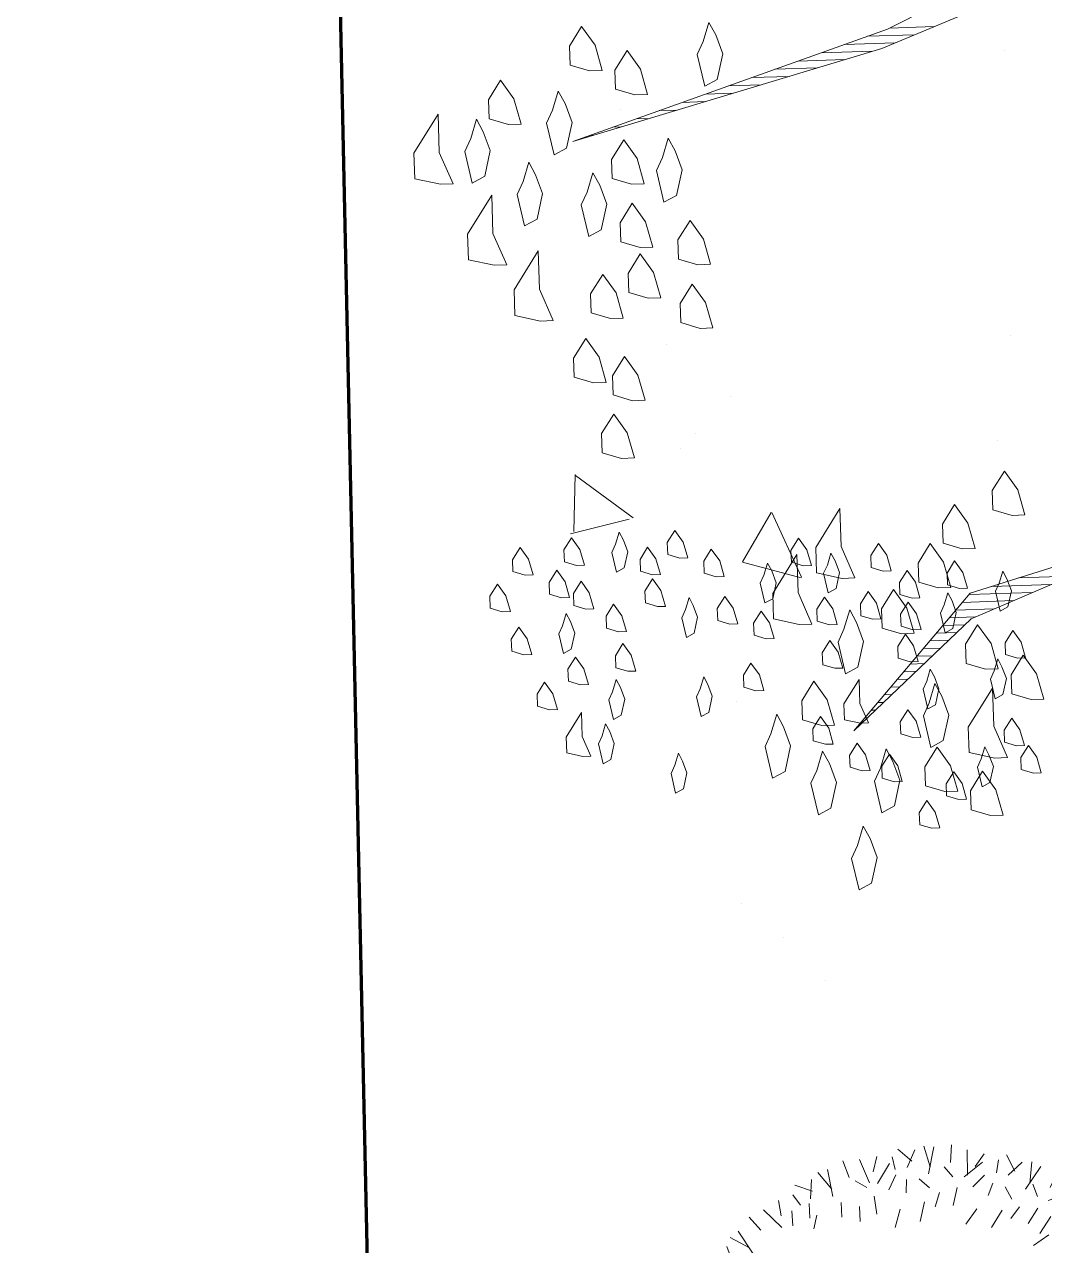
# Model space of a CAD drawing. Header units: millimetres. Extents: x 111 to 1506, y 14 to 566.
# Drawn here: x 221.747 to 222.695, y 182.878 to 184.013 of the extents above; entities that cross this region are included whole.
import ezdxf

# ---------------------------------------------------------------- set-up
doc = ezdxf.new("R2010")
doc.units = ezdxf.units.MM
for name, color, linetype, lineweight in [('ARB-CERCO', 97, 'Continuous', 5), ('ARBOLES', 78, 'Continuous', 5), ('G', 254, 'Continuous', 5)]:
    doc.layers.add(name, color=color, linetype=linetype, lineweight=lineweight)

# ---------------------------------------------------------------- blocks, each defined once
blk = doc.blocks.new('*X16')
at = {"color": 0}
for p, q in [((16.8565, 16.58), (16.9159, 16.58)), ((16.7953, 16.56), (16.8632, 16.56)), ((16.8265, 16.57), (16.8895, 16.57)), ((16.764, 16.55), (16.8332, 16.55)), ((16.7015, 16.53), (16.7578, 16.53)), ((16.7328, 16.54), (16.7955, 16.54)), ((16.639, 16.51), (16.6824, 16.51)), ((16.6703, 16.52), (16.7201, 16.52)), ((16.6078, 16.5), (16.6447, 16.5)), ((16.5453, 16.48), (16.5693, 16.48)), ((16.5765, 16.49), (16.607, 16.49)), ((16.4828, 16.46), (16.494, 16.46)), ((16.514, 16.47), (16.5317, 16.47)), ((16.4515, 16.45), (16.4563, 16.45)), ((17.0041, 15.84), (17.0729, 15.84)), ((16.9681, 15.83), (17.0472, 15.83)), ((16.9281, 15.81), (16.9958, 15.81)), ((16.9371, 15.82), (17.0215, 15.82)), ((16.919, 15.8), (16.9701, 15.8)), ((16.9009, 15.78), (16.9301, 15.78)), ((16.91, 15.79), (16.9444, 15.79)), ((16.8829, 15.76), (16.9077, 15.76)), ((16.8919, 15.77), (16.9189, 15.77)), ((16.8738, 15.75), (16.8965, 15.75)), ((16.8557, 15.73), (16.8742, 15.73)), ((16.8648, 15.74), (16.8853, 15.74)), ((16.8376, 15.71), (16.8518, 15.71)), ((16.8467, 15.72), (16.863, 15.72)), ((16.8286, 15.7), (16.8406, 15.7)), ((16.8105, 15.68), (16.8183, 15.68)), ((16.8195, 15.69), (16.8295, 15.69)), ((16.8014, 15.67), (16.8071, 15.67)), ((16.7833, 15.65), (16.7848, 15.65)), ((16.7924, 15.66), (16.7959, 15.66))]:
    blk.add_line(p, q, dxfattribs=at)
blk = doc.blocks.new('E1E')
at = {"layer": 'ARBOLES', "ltscale": 0.2}
for p, q in [((96.0598, 59.5667), (96.0598, 59.5667)), ((96.122, 59.5391), (96.122, 59.5391)), ((96.1796, 59.5223), (96.1796, 59.5223)), ((96.2691, 59.314), (96.2691, 59.314)), ((96.5118, 59.2106), (96.4571, 59.1706)), ((96.5318, 59.147), (96.5092, 59.2067)), ((96.3217, 59.1674), (96.2544, 59.159)), ((96.3128, 59.1041), (96.322, 59.1672)), ((96.5311, 59.1477), (96.4538, 59.1674)), ((96.3122, 59.1036), (96.2542, 59.1583)), ((96.4334, 59.0761), (96.4334, 59.0761)), ((96.4248, 59.0542), (96.4248, 59.0542)), ((96.4042, 59.0005), (96.4042, 59.0005)), ((96.4916, 58.9742), (96.4916, 58.9742)), ((96.1089, 58.9342), (96.1089, 58.9342)), ((96.1395, 58.8197), (96.1395, 58.8197)), ((96.6386, 58.7496), (96.6386, 58.7496)), ((96.2657, 58.527), (96.2657, 58.527))]:
    blk.add_line(p, q, dxfattribs=at)
for points in [[(96.0834, 59.4127), (96.0842, 59.4286), (96.0632, 59.4582), (96.0531, 59.4459), (96.0581, 59.417), (96.0733, 59.4004), (96.0856, 59.3903)], [(96.4055, 59.4359), (96.4235, 59.439), (96.4308, 59.4228), (96.4254, 59.3912), (96.4145, 59.4155), (96.3973, 59.4323)], [(96.3065, 59.4064), (96.307, 59.4164), (96.2939, 59.4349), (96.2876, 59.4272), (96.2907, 59.4091), (96.3002, 59.3988), (96.3079, 59.3924)], [(96.3942, 59.4065), (96.3946, 59.4164), (96.3815, 59.435), (96.3752, 59.4273), (96.3784, 59.4092), (96.3879, 59.3988), (96.3956, 59.3925)], [(96.1572, 59.352), (96.1579, 59.3679), (96.1369, 59.3975), (96.1268, 59.3852), (96.1319, 59.3563), (96.1471, 59.3397), (96.1594, 59.3296)], [(96.4597, 59.4016), (96.4737, 59.4029), (96.4791, 59.3907), (96.4764, 59.3749), (96.4629, 59.3835), (96.4516, 59.398)], [(96.4019, 59.3564), (96.4024, 59.3663), (96.3892, 59.3848), (96.3829, 59.3771), (96.3861, 59.3591), (96.3956, 59.3487), (96.4033, 59.3424)], [(96.0922, 59.323), (96.0929, 59.3389), (96.0719, 59.3686), (96.0618, 59.3563), (96.0669, 59.3274), (96.0821, 59.3107), (96.0944, 59.3006)], [(96.2201, 59.3333), (96.2208, 59.3492), (96.1999, 59.3788), (96.1897, 59.3665), (96.1948, 59.3376), (96.21, 59.321), (96.2223, 59.3108)], [(96.0138, 59.3638), (96.0278, 59.3651), (96.0333, 59.3529), (96.0306, 59.3371), (96.017, 59.3457), (96.0057, 59.3601)], [(96.438, 59.3627), (96.452, 59.3641), (96.4575, 59.3519), (96.4548, 59.3361), (96.4412, 59.3446), (96.4299, 59.3591)], [(96.5094, 59.3555), (96.5234, 59.3569), (96.5289, 59.3447), (96.5262, 59.3289), (96.5126, 59.3375), (96.5013, 59.3519)], [(96.3125, 59.3165), (96.3129, 59.3265), (96.2998, 59.345), (96.2935, 59.3373), (96.2967, 59.3192), (96.3062, 59.3089), (96.3138, 59.3025)], [(95.9584, 59.3258), (95.9809, 59.328), (95.9895, 59.3085), (95.9852, 59.2832), (95.9635, 59.2969), (95.9454, 59.3201)], [(96.0721, 59.3313), (96.0861, 59.3326), (96.0916, 59.3205), (96.0889, 59.3046), (96.0753, 59.3132), (96.064, 59.3277)], [(96.1101, 59.3336), (96.1241, 59.3349), (96.1295, 59.3227), (96.1268, 59.3069), (96.1133, 59.3155), (96.1019, 59.3299)], [(96.3947, 59.3288), (96.4087, 59.3302), (96.4141, 59.318), (96.4114, 59.3022), (96.3979, 59.3107), (96.3866, 59.3252)], [(96.4815, 59.309), (96.4819, 59.3189), (96.4688, 59.3374), (96.4625, 59.3297), (96.4656, 59.3117), (96.4751, 59.3013), (96.4828, 59.295)], [(95.998, 59.3226), (96.0121, 59.324), (96.0175, 59.3118), (96.0148, 59.296), (96.0012, 59.3046), (95.9899, 59.319)], [(96.0156, 59.3201), (96.038, 59.3223), (96.0467, 59.3028), (96.0423, 59.2775), (96.0206, 59.2912), (96.0025, 59.3143)], [(96.1593, 59.3214), (96.1733, 59.3228), (96.1788, 59.3106), (96.1761, 59.2948), (96.1625, 59.3033), (96.1512, 59.3178)], [(96.5497, 59.3199), (96.5637, 59.3212), (96.5691, 59.309), (96.5664, 59.2932), (96.5528, 59.3018), (96.5415, 59.3162)], [(95.9918, 59.2711), (95.9922, 59.2811), (95.9791, 59.2996), (95.9728, 59.2919), (95.9759, 59.2738), (95.9854, 59.2635), (95.9931, 59.2571)], [(96.171, 59.3036), (96.1934, 59.3058), (96.2021, 59.2863), (96.1978, 59.261), (96.1761, 59.2747), (96.158, 59.2978)], [(96.1318, 59.2848), (96.1499, 59.288), (96.1571, 59.2717), (96.1517, 59.2401), (96.1408, 59.2645), (96.1237, 59.2812)], [(96.2538, 59.2953), (96.2678, 59.2966), (96.2732, 59.2844), (96.2705, 59.2686), (96.2569, 59.2772), (96.2456, 59.2916)], [(96.4209, 59.2918), (96.4349, 59.2931), (96.4404, 59.2809), (96.4377, 59.2651), (96.4241, 59.2737), (96.4128, 59.2881)], [(96.0691, 59.2348), (96.0698, 59.2507), (96.0488, 59.2804), (96.0387, 59.2681), (96.0438, 59.2392), (96.059, 59.2225), (96.0713, 59.2124)], [(96.0717, 59.2775), (96.0857, 59.2789), (96.0912, 59.2667), (96.0885, 59.2509), (96.0749, 59.2594), (96.0636, 59.2739)], [(96.4643, 59.2819), (96.4783, 59.2832), (96.4837, 59.271), (96.481, 59.2552), (96.4675, 59.2638), (96.4562, 59.2782)], [(96.4941, 59.2805), (96.5081, 59.2819), (96.5136, 59.2697), (96.5109, 59.2539), (96.4973, 59.2625), (96.486, 59.2769)], [(96.5416, 59.2724), (96.5556, 59.2738), (96.561, 59.2616), (96.5583, 59.2458), (96.5447, 59.2544), (96.5334, 59.2688)], [(95.9317, 59.2639), (95.9457, 59.2652), (95.9511, 59.253), (95.9484, 59.2372), (95.9349, 59.2458), (95.9236, 59.2602)], [(95.978, 59.2644), (96.0069, 59.2695), (96.0185, 59.2435), (96.0099, 59.1929), (95.9925, 59.2319), (95.965, 59.2586)], [(96.3609, 59.2407), (96.3613, 59.2506), (96.3482, 59.2691), (96.3419, 59.2614), (96.3451, 59.2434), (96.3546, 59.233), (96.3622, 59.2267)], [(96.3911, 59.2493), (96.4051, 59.2506), (96.4106, 59.2385), (96.4079, 59.2226), (96.3943, 59.2312), (96.383, 59.2457)], [(95.9606, 59.2427), (95.9746, 59.244), (95.98, 59.2318), (95.9773, 59.216), (95.9638, 59.2246), (95.9525, 59.239)], [(96.0808, 59.2134), (96.0812, 59.2233), (96.0681, 59.2418), (96.0618, 59.2341), (96.065, 59.2161), (96.0745, 59.2057), (96.0822, 59.1994)], [(96.1884, 59.1944), (96.1891, 59.2103), (96.1681, 59.24), (96.158, 59.2277), (96.1631, 59.1988), (96.1783, 59.1821), (96.1906, 59.172)], [(96.1815, 59.2387), (96.1955, 59.2401), (96.201, 59.2279), (96.1983, 59.2121), (96.1847, 59.2207), (96.1734, 59.2351)], [(96.2651, 59.237), (96.2791, 59.2384), (96.2845, 59.2262), (96.2818, 59.2104), (96.2683, 59.2189), (96.257, 59.2334)], [(96.3089, 59.237), (96.3229, 59.2384), (96.3284, 59.2262), (96.3257, 59.2104), (96.3121, 59.219), (96.3008, 59.2334)], [(96.4923, 59.2408), (96.5063, 59.2421), (96.5118, 59.2299), (96.5091, 59.2141), (96.4955, 59.2227), (96.4842, 59.2371)], [(96.4097, 59.2186), (96.4237, 59.2199), (96.4291, 59.2077), (96.4264, 59.1919), (96.4129, 59.2005), (96.4016, 59.215)], [(96.4607, 59.2023), (96.4612, 59.2123), (96.4481, 59.2308), (96.4418, 59.2231), (96.4449, 59.205), (96.4544, 59.1947), (96.4621, 59.1883)], [(96.2368, 59.2082), (96.2658, 59.2133), (96.2773, 59.1873), (96.2687, 59.1367), (96.2513, 59.1757), (96.2238, 59.2024)], [(95.965, 59.1885), (95.9875, 59.1907), (95.9961, 59.1712), (95.9918, 59.1459), (95.9701, 59.1596), (95.952, 59.1827)], [(96.0153, 59.1745), (96.0158, 59.1844), (96.0027, 59.2029), (95.9963, 59.1952), (95.9995, 59.1772), (96.009, 59.1668), (96.0167, 59.1605)], [(96.1061, 59.2003), (96.1201, 59.2017), (96.1255, 59.1895), (96.1228, 59.1736), (96.1093, 59.1822), (96.098, 59.1967)], [(96.2055, 59.1958), (96.2195, 59.1972), (96.2249, 59.185), (96.2222, 59.1692), (96.2087, 59.1778), (96.1974, 59.1922)], [(96.2941, 59.172), (96.2945, 59.1819), (96.2814, 59.2004), (96.2751, 59.1927), (96.2783, 59.1747), (96.2877, 59.1643), (96.2954, 59.158)], [(96.3428, 59.1937), (96.3568, 59.195), (96.3623, 59.1828), (96.3596, 59.167), (96.346, 59.1756), (96.3347, 59.1901)], [(96.3885, 59.1896), (96.4025, 59.191), (96.4079, 59.1788), (96.4052, 59.163), (96.3916, 59.1716), (96.3803, 59.186)], [(96.0251, 59.1763), (96.0475, 59.1784), (96.0562, 59.1589), (96.0518, 59.1336), (96.0301, 59.1473), (96.012, 59.1705)], [(96.127, 59.1749), (96.1494, 59.1771), (96.1581, 59.1575), (96.1538, 59.1322), (96.1321, 59.146), (96.114, 59.1691)], [(96.1165, 59.166), (96.1305, 59.1673), (96.136, 59.1551), (96.1333, 59.1393), (96.1197, 59.1479), (96.1084, 59.1623)], [(96.1626, 59.1719), (96.1766, 59.1732), (96.182, 59.161), (96.1793, 59.1452), (96.1658, 59.1538), (96.1545, 59.1682)], [(96.2326, 59.1349), (96.2331, 59.1448), (96.22, 59.1633), (96.2137, 59.1556), (96.2168, 59.1376), (96.2263, 59.1272), (96.234, 59.1209)], [(95.9964, 59.1514), (96.0104, 59.1528), (96.0158, 59.1406), (96.0131, 59.1248), (95.9995, 59.1334), (95.9882, 59.1478)], [(96.0949, 59.1271), (96.0953, 59.137), (96.0822, 59.1555), (96.0759, 59.1479), (96.0791, 59.1298), (96.0885, 59.1194), (96.0962, 59.1131)], [(96.2116, 59.1424), (96.2405, 59.1475), (96.2521, 59.1215), (96.2434, 59.0709), (96.2261, 59.1099), (96.1986, 59.1366)], [(96.257, 59.1457), (96.271, 59.1471), (96.2765, 59.1349), (96.2738, 59.1191), (96.2602, 59.1277), (96.2489, 59.1421)], [(96.131, 59.1334), (96.145, 59.1348), (96.1504, 59.1226), (96.1477, 59.1068), (96.1342, 59.1154), (96.1229, 59.1298)], [(96.047, 59.0814), (96.0475, 59.0914), (96.0343, 59.1099), (96.028, 59.1022), (96.0312, 59.0841), (96.0407, 59.0737), (96.0484, 59.0674)], [(96.1082, 59.112), (96.1306, 59.1142), (96.1393, 59.0946), (96.135, 59.0693), (96.1133, 59.0831), (96.0952, 59.1062)], [(96.1721, 59.1177), (96.1861, 59.119), (96.1916, 59.1068), (96.1889, 59.091), (96.1753, 59.0996), (96.164, 59.114)], [(96.4906, 59.1108), (96.5131, 59.113), (96.5217, 59.0935), (96.5174, 59.0682), (96.4957, 59.0819), (96.4776, 59.105)], [(96.0858, 59.1036), (96.0999, 59.105), (96.1053, 59.0928), (96.1026, 59.077), (96.089, 59.0855), (96.0777, 59.1)], [(96.0996, 59.0614), (96.122, 59.0635), (96.1307, 59.044), (96.1264, 59.0187), (96.1047, 59.0324), (96.0866, 59.0556)], [(96.5037, 59.0465), (96.5261, 59.0486), (96.5348, 59.0291), (96.5305, 59.0038), (96.5088, 59.0176), (96.4907, 59.0407)], [(96.5514, 59.0443), (96.5738, 59.0465), (96.5825, 59.027), (96.5782, 59.0017), (96.5565, 59.0154), (96.5384, 59.0385)], [(96.062, 59.0057), (96.0845, 59.0079), (96.0931, 58.9883), (96.0888, 58.963), (96.0671, 58.9768), (96.049, 58.9999)], [(96.6324, 59.0025), (96.6613, 59.0075), (96.6729, 58.9815), (96.6643, 58.9309), (96.6469, 58.9699), (96.6194, 58.9967)], [(96.5609, 58.9706), (96.5833, 58.9728), (96.592, 58.9533), (96.5876, 58.928), (96.5659, 58.9417), (96.5479, 58.9648)], [(96.704, 58.9642), (96.7329, 58.9693), (96.7445, 58.9433), (96.7359, 58.8926), (96.7185, 58.9317), (96.691, 58.9584)], [(96.464, 58.9431), (96.4864, 58.9452), (96.4951, 58.9257), (96.4908, 58.9004), (96.4691, 58.9141), (96.451, 58.9373)], [(96.5305, 58.9337), (96.5529, 58.9359), (96.5616, 58.9164), (96.5573, 58.8911), (96.5356, 58.9048), (96.5175, 58.9279)], [(96.7091, 58.8652), (96.7098, 58.8811), (96.6889, 58.9107), (96.6787, 58.8984), (96.6838, 58.8695), (96.699, 58.8529), (96.7113, 58.8428)], [(96.7937, 58.9028), (96.8226, 58.9079), (96.8342, 58.8819), (96.8255, 58.8313), (96.8082, 58.8703), (96.7807, 58.897)], [(96.6383, 58.8492), (96.639, 58.8651), (96.618, 58.8947), (96.6079, 58.8824), (96.613, 58.8535), (96.6282, 58.8369), (96.6405, 58.8268)], [(96.493, 58.878), (96.5154, 58.8802), (96.5241, 58.8607), (96.5198, 58.8354), (96.4981, 58.8491), (96.48, 58.8722)], [(96.5602, 58.8846), (96.5826, 58.8868), (96.5913, 58.8672), (96.587, 58.8419), (96.5653, 58.8557), (96.5472, 58.8788)], [(96.7814, 58.8428), (96.7821, 58.8587), (96.7612, 58.8883), (96.7511, 58.876), (96.7561, 58.8471), (96.7713, 58.8305), (96.7836, 58.8204)], [(96.5747, 58.7819), (96.5754, 58.7978), (96.5545, 58.8275), (96.5443, 58.8152), (96.5494, 58.7863), (96.5646, 58.7696), (96.5769, 58.7595)], [(96.5957, 58.8224), (96.6181, 58.8246), (96.6268, 58.8051), (96.6224, 58.7798), (96.6007, 58.7935), (96.5827, 58.8166)], [(96.7085, 58.7791), (96.7092, 58.795), (96.6882, 58.8247), (96.6781, 58.8124), (96.6832, 58.7835), (96.6984, 58.7668), (96.7107, 58.7567)], [(96.7482, 58.8124), (96.7706, 58.8146), (96.7793, 58.7951), (96.775, 58.7698), (96.7533, 58.7835), (96.7352, 58.8066)], [(96.6297, 58.7285), (96.6521, 58.7307), (96.6608, 58.7111), (96.6565, 58.6858), (96.6348, 58.6996), (96.6167, 58.7227)], [(96.6868, 58.7227), (96.7092, 58.7249), (96.7179, 58.7054), (96.7136, 58.6801), (96.6919, 58.6938), (96.6738, 58.7169)], [(96.5813, 58.6446), (96.582, 58.6605), (96.5611, 58.6901), (96.551, 58.6778), (96.556, 58.6489), (96.5712, 58.6323), (96.5835, 58.6222)]]:
    blk.add_lwpolyline(points, close=True, dxfattribs=at)
for points in [[(96.2512, 58.3884), (96.3956, 58.5541), (96.6745, 58.803), (96.3934, 58.5765), (96.2367, 58.421)], [(95.9702, 59.0193), (96.0728, 59.104), (96.1356, 59.2956), (96.0612, 59.13), (95.9644, 59.0324)]]:
    blk.add_lwpolyline(points, dxfattribs=at)
at = {"layer": 'ARBOLES', "ltscale": 0.2, "xscale": 0.8372139817761642, "yscale": 0.8372139817761642, "zscale": 0.8372139817761642, "rotation": 204.0028523145856}
blk.add_blockref('*X16', (103.6395, 76.9735), dxfattribs=at)
blk = doc.blocks.new('A$C05551F4C')
at = {"color": 0, "linetype": 'ByBlock'}
for p, q in [((-0.0255, 0.3123), (-0.0274, 0.3331)), ((-0.0896, 0.3199), (-0.0714, 0.308)), ((-0.0692, 0.3215), (-0.0758, 0.2998)), ((-0.0594, 0.3274), (-0.0488, 0.3042)), ((-0.0497, 0.2957), (-0.0475, 0.328)), ((-0.0039, 0.3001), (-0.0083, 0.3296)), ((0.0037, 0.3114), (0.0124, 0.3277)), ((0.0297, 0.3073), (0.03, 0.3227)), ((0.0387, 0.3301), (0.051, 0.3121)), ((0.0582, 0.3237), (0.0438, 0.3062)), ((0.0663, 0.2925), (0.0807, 0.3215)), ((0.0694, 0.3255), (0.0704, 0.2999)), ((0.095, 0.2986), (0.1012, 0.3184)), ((-0.1148, 0.2892), (-0.113, 0.3077)), ((-0.0892, 0.2954), (-0.0948, 0.3098)), ((0.1103, 0.279), (0.1176, 0.3079)), ((-0.1422, 0.2789), (-0.1518, 0.2974)), ((-0.1175, 0.2759), (-0.1328, 0.3015)), ((0.1216, 0.2865), (0.136, 0.2983)), ((0.1611, 0.2904), (0.1656, 0.269)), ((-0.1793, 0.2799), (-0.1605, 0.2625)), ((-0.1581, 0.2543), (-0.1685, 0.285)), ((0.1185, 0.2688), (0.1332, 0.2783)), ((0.1441, 0.2728), (0.1503, 0.2869)), ((0.1767, 0.277), (0.1567, 0.2664)), ((0.1878, 0.2744), (0.1789, 0.2504)), ((-0.2042, 0.2614), (-0.1828, 0.2573)), ((-0.186, 0.2707), (-0.1838, 0.2481)), ((0.1363, 0.2555), (0.1509, 0.265)), ((0.1722, 0.2451), (0.1966, 0.2664)), ((-0.1945, 0.239), (-0.2052, 0.2501)), ((0.1278, 0.2451), (0.1434, 0.2504)), ((0.2011, 0.2397), (0.2144, 0.2557)), ((-0.2158, 0.2234), (-0.2211, 0.2412)), ((0.1562, 0.2235), (0.1709, 0.233)), ((0.2015, 0.2158), (0.2012, 0.2313)), ((0.2077, 0.2158), (0.2255, 0.2397)), ((-0.2371, 0.2034), (-0.2531, 0.2168)), ((0.2211, 0.2184), (0.2388, 0.2238)), ((0.1629, 0.2022), (0.1776, 0.2117)), ((0.1802, 0.1896), (0.1971, 0.2029)), ((0.2119, 0.2072), (0.2393, 0.2068)), ((0.2366, 0.1971), (0.2477, 0.2078)), ((0.259, 0.2068), (0.255, 0.1854)), ((0.2122, 0.1917), (0.2316, 0.1933)), ((0.2683, 0.1886), (0.2458, 0.1864)), ((0.2194, 0.1722), (0.2329, 0.1797)), ((0.2775, 0.1819), (0.2601, 0.1631)), ((-0.2877, 0.1635), (-0.2664, 0.1679)), ((0.1773, 0.1632), (0.1989, 0.1686)), ((0.238, 0.1512), (0.2412, 0.1673)), ((0.252, 0.1607), (0.2827, 0.1711)), ((-0.2702, 0.1465), (-0.2843, 0.1527)), ((0.1982, 0.1408), (0.2209, 0.1482)), ((0.2632, 0.1339), (0.2682, 0.1486)), ((0.2766, 0.1448), (0.295, 0.1544)), ((-0.2839, 0.124), (-0.2956, 0.1383)), ((0.2222, 0.1343), (0.2393, 0.1382)), ((0.2736, 0.1201), (0.2991, 0.1354)), ((0.2342, 0.1166), (0.2547, 0.1233)), ((0.27, 0.1223), (0.2956, 0.1124)), ((0.2869, 0.1174), (0.3053, 0.1156)), ((0.265, 0.1076), (0.2837, 0.1025)), ((0.2224, 0.0927), (0.2445, 0.0904)), ((0.265, 0.0868), (0.2804, 0.0892)), ((0.2931, 0.0918), (0.3074, 0.0974)), ((0.3175, 0.0922), (0.3056, 0.074)), ((-0.3229, 0.0718), (-0.2973, 0.0728)), ((0.2753, 0.0607), (0.2838, 0.0747)), ((0.3191, 0.0718), (0.2974, 0.0784)), ((0.2344, 0.0646), (0.2583, 0.0637)), ((0.3251, 0.0621), (0.3018, 0.0514)), ((0.2548, 0.0502), (0.2721, 0.048)), ((0.2931, 0.0358), (0.3029, 0.0479)), ((0.2934, 0.0523), (0.3257, 0.0501)), ((-0.0009, 0.0293), (0.0013, -0.0426)), ((0.26, 0.0294), (0.2815, 0.0287)), ((0.31, 0.0282), (0.3307, 0.03)), ((-0.3088, 0.006), (-0.3251, 0.0148)), ((0.2955, 0.0225), (0.3163, 0.0046)), ((-0.0275, 0), (0.0346, 0)), ((0.2407, 0.0111), (0.2607, 0.0014)), ((0.2566, 0.0113), (0.2805, 0.0104)), ((0.2858, 0.0105), (0.3017, -0.0008)), ((0.2977, 0.0065), (0.3273, 0.0109)), ((0.2787, -0.0091), (0.294, -0.0121)), ((0.309, -0.001), (0.3254, -0.0098)), ((0.2423, -0.0195), (0.2645, -0.0285)), ((0.2633, -0.018), (0.2871, -0.0189)), ((0.2795, -0.0372), (0.2923, -0.0269)), ((0.305, -0.0271), (0.3203, -0.0274)), ((0.2566, -0.04), (0.2721, -0.0479)), ((0.3213, -0.0555), (0.3038, -0.0412)), ((0.3277, -0.0361), (0.3097, -0.0484)), ((-0.3173, -0.0872), (-0.3053, -0.069)), ((0.2299, -0.0719), (0.2455, -0.0879)), ((0.2544, -0.0613), (0.2743, -0.0693)), ((0.2876, -0.0666), (0.301, -0.0586)), ((0.2901, -0.0637), (0.3191, -0.0781)), ((0.3231, -0.0668), (0.2976, -0.0678)), ((0.2455, -0.0852), (0.261, -0.0799)), ((0.2854, -0.0799), (0.2987, -0.1039)), ((-0.2928, -0.0868), (-0.3072, -0.0924)), ((0.2721, -0.0879), (0.2832, -0.1039)), ((0.2962, -0.0924), (0.3161, -0.0986)), ((-0.2866, -0.1125), (-0.3051, -0.1106)), ((0.2211, -0.1012), (0.2388, -0.1172)), ((0.2588, -0.1039), (0.2721, -0.1119)), ((0.2766, -0.1077), (0.3056, -0.1149)), ((0.2499, -0.1305), (0.2655, -0.1252)), ((0.2842, -0.119), (0.2959, -0.1334)), ((-0.2763, -0.1398), (-0.2947, -0.1495)), ((0.2322, -0.1438), (0.2499, -0.1598)), ((0.2704, -0.1415), (0.2845, -0.1477)), ((-0.2773, -0.1769), (-0.2599, -0.1581)), ((0.21, -0.1545), (0.2277, -0.1705)), ((0.2747, -0.1741), (0.264, -0.1541)), ((0.288, -0.1585), (0.2667, -0.163)), ((0.1989, -0.1758), (0.2144, -0.1705)), ((0.2427, -0.1696), (0.264, -0.194)), ((-0.268, -0.1836), (-0.2455, -0.1814)), ((0.2166, -0.1811), (0.2344, -0.1971)), ((0.272, -0.1851), (0.248, -0.1763)), ((-0.2363, -0.1921), (-0.2474, -0.2028)), ((0.1922, -0.1998), (0.2077, -0.1945)), ((0.2374, -0.1985), (0.2534, -0.2118)), ((-0.2208, -0.2135), (-0.2386, -0.2188)), ((-0.2075, -0.2108), (-0.2252, -0.2348)), ((0.1678, -0.2104), (0.1855, -0.2264)), ((0.2134, -0.2051), (0.2374, -0.2229)), ((0.1545, -0.2291), (0.1722, -0.2451)), ((0.1855, -0.2264), (0.2011, -0.2211)), ((0.2161, -0.2184), (0.2214, -0.2362)), ((-0.2008, -0.2348), (-0.2141, -0.2507)), ((-0.172, -0.2401), (-0.1964, -0.2614)), ((0.1862, -0.2657), (0.184, -0.2431)), ((0.1948, -0.234), (0.2054, -0.2451)), ((-0.1875, -0.2694), (-0.1786, -0.2454)), ((0.1345, -0.2477), (0.1523, -0.2637)), ((0.1584, -0.2493), (0.1687, -0.2801)), ((0.1795, -0.2749), (0.1608, -0.2575)), ((0.2045, -0.2564), (0.1831, -0.2524)), ((-0.1764, -0.2721), (-0.1564, -0.2614)), ((-0.1609, -0.2854), (-0.1653, -0.2641)), ((-0.1439, -0.2678), (-0.15, -0.2819)), ((-0.1101, -0.274), (-0.1173, -0.303)), ((0.0968, -0.269), (0.1145, -0.285)), ((0.1177, -0.2709), (0.1331, -0.2965)), ((0.1424, -0.274), (0.1521, -0.2924)), ((-0.1214, -0.2816), (-0.1357, -0.2933)), ((-0.066, -0.2875), (-0.0804, -0.3165)), ((0.1151, -0.2843), (0.1132, -0.3027)), ((-0.0947, -0.2936), (-0.1009, -0.3135)), ((-0.0692, -0.3205), (-0.0702, -0.295)), ((-0.0579, -0.3187), (-0.0435, -0.3012)), ((-0.0295, -0.3023), (-0.0298, -0.3177)), ((0.0041, -0.2951), (0.0085, -0.3246)), ((0.05, -0.2907), (0.0478, -0.3231)), ((0.0597, -0.3224), (0.049, -0.2992)), ((0.0694, -0.3165), (0.076, -0.2948)), ((0.0894, -0.2905), (0.095, -0.3048)), ((-0.0385, -0.3251), (-0.0507, -0.3071)), ((-0.0034, -0.3064), (-0.0122, -0.3228)), ((0.0258, -0.3074), (0.0277, -0.3281)), ((0.0898, -0.3149), (0.0716, -0.303))]:
    blk.add_line(p, q, dxfattribs=at)

msp = doc.modelspace()

# ---------------------------------------------------------------- hatches: boundary and pattern name
at = {"layer": 'G', "lineweight": 100, "ltscale": 1000}
h = msp.add_hatch(dxfattribs=at)
h.set_pattern_fill('AR-HBONE', color=256, scale=0.046, angle=-22.08523, style=0)
h.set_pattern_definition([(22.914772, (777.23143, 1670.63463), (0.097837146, 0.241122153), [0.552, -0.184]), (112.914772, (777.40091, 1670.70627), (0.097837146, 0.241122153), [0.552, -0.184])])
edge = h.paths.add_edge_path()
edge.add_line((221.74739, 201.07699), (222.24177, 203.56684))
edge.add_line((222.24177, 203.56684), (283.25265, 176.18215))
edge.add_line((283.25265, 176.18215), (282.61554, 174.27589))
edge.add_line((282.61554, 174.27589), (222.04443, 201.46319))

# ---------------------------------------------------------------- linework, layer by layer
at = {"lineweight": 100, "ltscale": 1000}
msp.add_line((221.89512, 190.72936), (222.09585, 181.48479), dxfattribs=at)

# ---------------------------------------------------------------- block references
at = {"layer": 'ARB-CERCO', "xscale": 0.786722348914222, "yscale": 0.786722348914222, "zscale": 0.786722348914222, "rotation": 59.94184765909385}
msp.add_blockref('A$C05551F4C', (222.59754, 182.70965), dxfattribs=at)
at = {"layer": 'ARBOLES', "color": 0, "xscale": 0.8310831642732954, "yscale": 0.8310831642732954, "zscale": 0.8310831642732954, "rotation": 157.9147716791316}
msp.add_blockref('E1E', (315.08061, 198.97989), dxfattribs=at)

doc.saveas('drawing.dxf')
